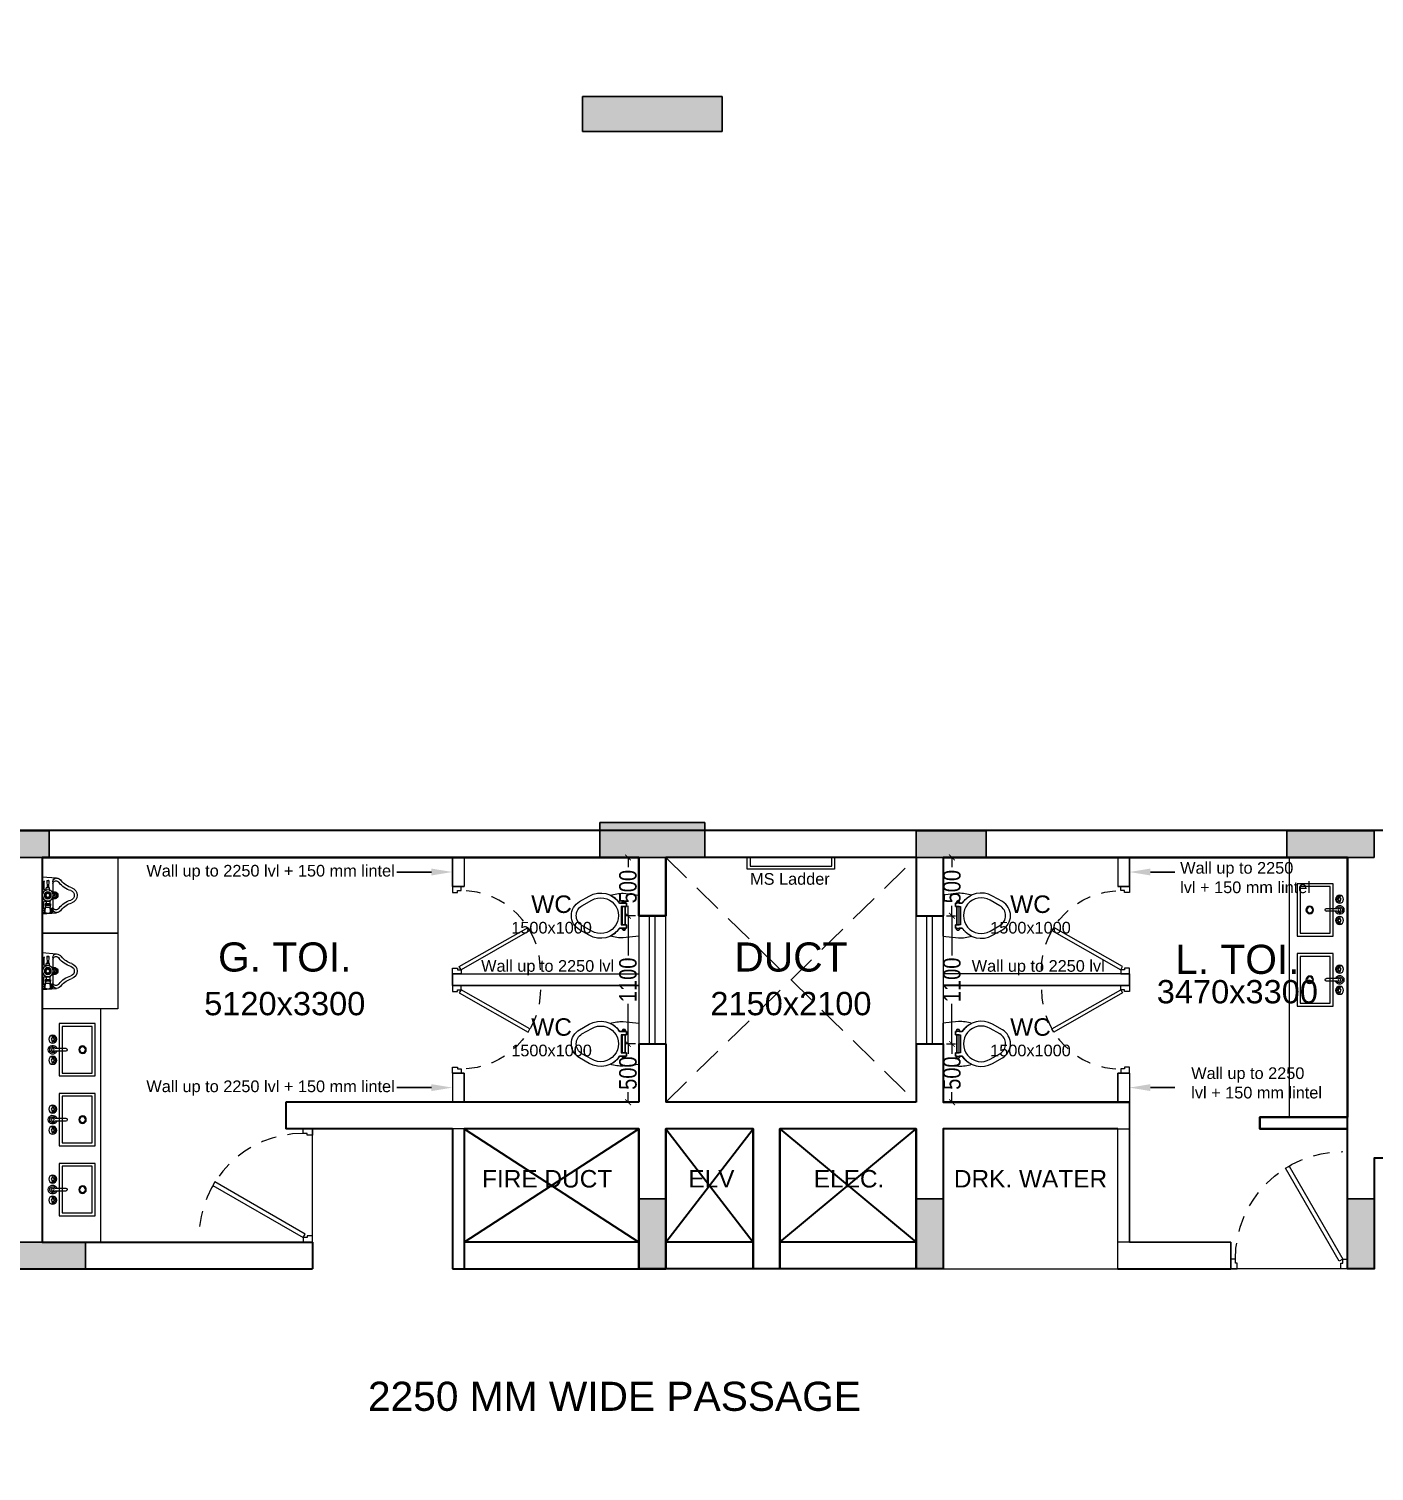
# Model space of a CAD drawing. Header units: metres. Extents: x 9819 to 10514, y 4405 to 4599.
# Drawn here: x 10389.3 to 10400.85, y 4550.07 to 4562.44 of the extents above; entities that cross this region are included whole.
import ezdxf
from ezdxf import colors
from ezdxf.entities.mleader import LeaderData, LeaderLine
from ezdxf.enums import TextEntityAlignment as Align
from ezdxf.math import Vec2, Vec3

# ---------------------------------------------------------------- set-up
doc = ezdxf.new("R2010")
doc.units = ezdxf.units.M
doc.header["$MEASUREMENT"] = 0
doc.header["$PDMODE"] = 35
doc.header["$PDSIZE"] = 0.3
doc.linetypes.add('DASHED2', pattern=[0.375, 0.25, -0.125])
doc.linetypes.add('HIDDEN', pattern=[0.375, 0.25, -0.125])
doc.layers.add('A_COL. NO', color=4, linetype='Continuous')
doc.layers.add('STRU. COL.', color=1, linetype='Continuous')
for name, color, linetype, lineweight in [('A_DIM (INT)', 8, 'Continuous', 5), ('A_DOOR-WIN', 23, 'Continuous', 9), ('A_DOTTED', 8, 'HIDDEN', 0), ('A_GLAZE', 140, 'Continuous', 5), ('A_MS', 15, 'Continuous', 9), ('A_PLUMBING FIXTURES', 8, 'Continuous', 15), ('A_SILL 0.09', 9, 'Continuous', 9), ('A_SILL 0.25', 25, 'Continuous', 15), ('A_TEXT', 7, 'Continuous', 5), ('A_WALL', 7, 'Continuous', 30), ('A_Wall Hatch', 8, 'Continuous', 5), ('Doorline', 251, 'DASHED2', 13)]:
    doc.layers.add(name, color=color, linetype=linetype, lineweight=lineweight)
doc.layers.get('A_COL. NO').off()
doc.styles.add('A', font='ARIALN.TTF')
doc.styles.get("Standard").update_dxf_attribs({"font": 'arial.ttf'})
doc.dimstyles.new('DIM IN MM SMALL', dxfattribs={"dimtxt": 0.15, "dimasz": 0.05, "dimexe": 0.03, "dimexo": 0.03, "dimgap": 0.03, "dimtad": 0, "dimdec": 0, "dimlfac": 1000, "dimzin": 3, "dimdsep": 46, "dimtxsty": 'A', "dimblk": 'ARCHTICK', "dimcen": 0, "dimclrd": 256, "dimclre": 256, "dimclrt": 256, "dimadec": 0, "dimazin": 0, "dimtfac": 1, "dimtdec": 0, "dimtofl": 0, "dimtmove": 1, "dimatfit": 3, "dimfxl": 1, "dimtolj": 1, "dimtzin": 0, "dimlwd": -1, "dimlwe": -1, "dimarcsym": 0})

# ---------------------------------------------------------------- blocks, each defined once
blk = doc.blocks.new('D 750')
at = {"layer": 'A_DOOR-WIN'}
for points in [[(-0.372, 0.665), (-0.035, 0.075), (-0.063, 0.059), (-0.4, 0.649)], [(-0.75, 0.075), (-0.75, 0), (-0.7, 0), (-0.7, 0.043), (-0.715, 0.043), (-0.715, 0.075)], [(0, 0.075), (0, 0), (-0.05, 0), (-0.05, 0.043), (-0.035, 0.043), (-0.035, 0.075)]]:
    blk.add_lwpolyline(points, close=True, dxfattribs=at)
at = {"layer": 'Doorline', "ltscale": 0.5}
blk.add_arc((-0.035, 0.075), 0.68, 90, 180, dxfattribs=at)
blk = doc.blocks.new('D-900')
at = {"layer": 'A_DOOR-WIN'}
for points in [[(0.45, 0.794), (0.035, 0.075), (0.063, 0.059), (0.478, 0.778)], [(0, 0.075), (0, 0), (0.05, 0), (0.05, 0.043), (0.035, 0.043), (0.035, 0.075)], [(0.9, 0.075), (0.9, 0), (0.85, 0), (0.85, 0.043), (0.865, 0.043), (0.865, 0.075)]]:
    blk.add_lwpolyline(points, close=True, dxfattribs=at)
at = {"layer": 'Doorline', "ltscale": 0.5}
blk.add_arc((0.035, 0.075), 0.83, 0, 90, dxfattribs=at)
blk = doc.blocks.new('6P-BAMBI-flat-18')
at = {"ltscale": 0.5}
for p, q in [((0, 0.143), (0, 0.159)), ((0, 0.159), (0.123, 0.149)), ((0, 0.143), (0, 0.117)), ((0.006, 0.147), (0.023, 0.147)), ((0.006, 0.147), (0.006, 0.113)), ((0.008, 0.13), (0.021, 0.13)), ((0.023, 0.15), (0.023, 0.11)), ((0.023, 0.15), (0.025, 0.15)), ((0.025, 0.15), (0.025, 0.11)), ((0.071, 0.15), (0.08, 0.15)), ((0.071, 0.15), (0.071, 0.11)), ((0.08, 0.15), (0.08, 0.11)), ((0.086, 0.148), (0.08, 0.149)), ((0.08, 0.147), (0.09, 0.147)), ((0.082, 0.13), (0.088, 0.13)), ((0.09, 0.147), (0.09, 0.113)), ((0, -0.159), (0, 0.117)), ((0.006, 0.113), (0.023, 0.113)), ((0.014, 0.113), (0.014, 0.059)), ((0.023, 0.11), (0.028, 0.11)), ((0.071, 0.088), (0.026, 0.088)), ((0.026, 0.074), (0.026, 0.088)), ((0.071, 0.074), (0.026, 0.074)), ((0.026, 0.05), (0.026, 0.041)), ((0.026, 0.05), (0.07, 0.05)), ((0.028, 0.12), (0.028, 0.103)), ((0.028, 0.088), (0.028, 0.103)), ((0.028, 0.103), (0.069, 0.103)), ((0.033, 0.05), (0.033, 0.074)), ((0.048, 0.076), (0.048, 0.086)), ((0.064, 0.05), (0.064, 0.074)), ((0.068, 0.088), (0.068, 0.103)), ((0.069, 0.12), (0.069, 0.103)), ((0.069, 0.11), (0.08, 0.11)), ((0.07, 0.05), (0.07, 0.041)), ((0.071, 0.074), (0.071, 0.088)), ((0.08, 0.113), (0.09, 0.113)), ((0.09, 0.021), (0.09, 0.116)), ((0.014, -0.115), (0.014, -0.059)), ((0.027, -0.042), (0.027, -0.045)), ((0.037, -0.045), (0.027, -0.045)), ((0.033, -0.045), (0.033, -0.063)), ((0.033, -0.063), (0.035, -0.065)), ((0.063, -0.063), (0.033, -0.063)), ((0.061, -0.065), (0.035, -0.065)), ((0.039, -0.126), (0.041, -0.069)), ((0.041, -0.069), (0.055, -0.069)), ((0.057, -0.126), (0.055, -0.069)), ((0.059, -0.045), (0.069, -0.045)), ((0.063, -0.063), (0.061, -0.065)), ((0.063, -0.045), (0.063, -0.063)), ((0.069, -0.042), (0.069, -0.045)), ((0.09, -0.116), (0.09, -0.021)), ((0, -0.159), (0.123, -0.149)), ((0.039, -0.126), (0.041, -0.128)), ((0.039, -0.126), (0.057, -0.126)), ((0.041, -0.128), (0.055, -0.128)), ((0.057, -0.126), (0.055, -0.128))]:
    blk.add_line(p, q, dxfattribs=at)
blk.add_lwpolyline([(0.032, -0.009), (0.048, -0.018), (0.064, -0.009), (0.064, 0.009), (0.048, 0.018), (0.032, 0.009)], close=True)
for centre, radius in [((0.048, 0), 0.0469), ((0.048, 0), 0.03), ((0.048, 0), 0.029), ((0.048, 0), 0.019), ((0.048, 0), 0.016), ((0.105, 0.018), 0.004), ((0.105, 0), 0.004), ((0.118, 0.013), 0.004), ((0.123, 0), 0.004), ((0.105, -0.018), 0.004), ((0.118, -0.013), 0.004)]:
    blk.add_circle(centre, radius, dxfattribs=at)
for centre, radius, start, end in [((0.028, 0.138), 0.0223, 157.5879, 202.4121), ((0.028, 0.121), 0.0223, 157.5879, 202.4121), ((0.001, 0.138), 0.0223, 337.5879, 22.4121), ((0.001, 0.121), 0.0223, 337.5879, 22.4121), ((0.048, 0.103), 0.0519, 63.7158, 116.2842), ((0.102, 0.138), 0.0223, 157.5879, 202.4121), ((0.102, 0.121), 0.0223, 157.5879, 202.4121), ((0.068, 0.138), 0.0223, 337.5879, 22.4121), ((0.068, 0.121), 0.0223, 337.5879, 22.4121), ((0.124, 0.115), 0.0341, 91.4853, 177.6343), ((0.1, 0.119), 0.0185, 116.9779, 124.4727), ((0.119, 0.095), 0.0293, 29.0945, 168.479), ((0.118, 0.095), 0.0538, 31.6584, 84.8116), ((0.028, 0.059), 0.014, 180, 261.7868), ((0.037, 0.059), 0.0295, 67.5879, 112.4121), ((0.037, 0.103), 0.0295, 247.5879, 292.4121), ((0.043, 0.02), 0.0304, 97.8129, 124.2621), ((0.059, 0.059), 0.0295, 67.5879, 112.4121), ((0.059, 0.103), 0.0295, 247.5879, 292.4121), ((0.053, 0.02), 0.0304, 55.7379, 82.1871), ((0.159, 0.11), 0.0773, 171.3259, 171.3813), ((0.105, 0), 0.03, 240, 120), ((0.105, 0), 0.025, 233.1301, 126.8699), ((0.092, 0.013), 0.004, 295.9057, 96.1735), ((0.295, 0.223), 0.189, 217.0065, 254.7999), ((0.297, 0.227), 0.168, 217.9141, 254.9362), ((0.232, 0), 0.043, 0, 71.887), ((0.232, 0), 0.068, 0, 71.887), ((0.028, -0.059), 0.014, 94.096, 180), ((0.022, -0.115), 0.008, 180, 270), ((0.038, -0.018), 0.0275, 247.5879, 267.8858), ((0.046, -0.064), 0.00754, 193.7683, 230.2425), ((0.05, -0.064), 0.00754, 309.7575, 346.2317), ((0.059, -0.018), 0.0275, 272.1142, 292.4121), ((0.119, -0.095), 0.0293, 191.521, 330.9055), ((0.124, -0.115), 0.0341, 182.3657, 268.5147), ((0.092, -0.013), 0.004, 263.8265, 64.0943), ((0.118, -0.095), 0.0538, 275.1884, 328.3416), ((0.295, -0.223), 0.189, 105.2001, 142.9935), ((0.297, -0.227), 0.168, 105.0638, 142.0859), ((0.232, 0), 0.043, 288.113, 0), ((0.232, 0), 0.068, 288.113, 0)]:
    blk.add_arc(centre, radius, start, end, dxfattribs=at)
blk = doc.blocks.new('S7-flat-32')
at = {"ltscale": 0.5}
for p, q in [((5388.851, -19005.32), (5388.851, -19004.87)), ((5388.851, -19004.87), (5389.16, -19004.87)), ((5388.851, -19005.32), (5388.851, -19004.87)), ((5388.851, -19004.87), (5389.16, -19004.87)), ((5388.876, -19005.295), (5388.876, -19004.895)), ((5388.876, -19004.895), (5389.135, -19004.895)), ((5388.876, -19005.295), (5388.876, -19004.895)), ((5388.876, -19004.895), (5389.135, -19004.895)), ((5389.135, -19004.895), (5389.135, -19005.295)), ((5389.135, -19004.895), (5389.135, -19005.295)), ((5389.16, -19004.87), (5389.16, -19005.32)), ((5389.16, -19004.87), (5389.16, -19005.32)), ((5389.203, -19005.001), (5389.196, -19005.001)), ((5389.203, -19005.001), (5389.196, -19005.001)), ((5389.203, -19005.008), (5389.196, -19005.008)), ((5389.203, -19005.008), (5389.196, -19005.008)), ((5389.212, -19004.993), (5389.212, -19004.986)), ((5389.212, -19004.993), (5389.212, -19004.986)), ((5389.212, -19005.017), (5389.212, -19005.023)), ((5389.212, -19005.017), (5389.212, -19005.023)), ((5389.218, -19004.992), (5389.218, -19004.986)), ((5389.218, -19004.992), (5389.218, -19004.986)), ((5389.218, -19005.016), (5389.218, -19005.023)), ((5389.218, -19005.016), (5389.218, -19005.023)), ((5389.194, -19005.083), (5389.103, -19005.083)), ((5389.194, -19005.083), (5389.103, -19005.083)), ((5389.103, -19005.108), (5389.194, -19005.108)), ((5389.103, -19005.108), (5389.194, -19005.108)), ((5389.212, -19005.174), (5389.212, -19005.167)), ((5389.212, -19005.174), (5389.212, -19005.167)), ((5389.218, -19005.174), (5389.218, -19005.167)), ((5389.218, -19005.174), (5389.218, -19005.167)), ((5389.135, -19005.295), (5388.876, -19005.295)), ((5389.135, -19005.295), (5388.876, -19005.295)), ((5389.203, -19005.183), (5389.196, -19005.183)), ((5389.203, -19005.183), (5389.196, -19005.183)), ((5389.203, -19005.189), (5389.196, -19005.189)), ((5389.203, -19005.189), (5389.196, -19005.189)), ((5389.212, -19005.198), (5389.212, -19005.205)), ((5389.212, -19005.198), (5389.212, -19005.205)), ((5389.218, -19005.198), (5389.218, -19005.205)), ((5389.218, -19005.198), (5389.218, -19005.205)), ((5389.16, -19005.32), (5388.851, -19005.32)), ((5389.16, -19005.32), (5388.851, -19005.32))]:
    blk.add_line(p, q, dxfattribs=at)
for centre, radius in [((5389.215, -19005.005), 0.0344), ((5389.215, -19005.005), 0.0344), ((5389.19, -19005.005), 0.00699), ((5389.19, -19005.005), 0.00699), ((5389.215, -19005.005), 0.0125), ((5389.215, -19005.005), 0.0125), ((5389.215, -19004.98), 0.00699), ((5389.215, -19004.98), 0.00699), ((5389.215, -19005.03), 0.00699), ((5389.215, -19005.03), 0.00699), ((5388.959, -19005.095), 0.0326), ((5388.959, -19005.095), 0.0326), ((5388.959, -19005.095), 0.025), ((5388.959, -19005.095), 0.025), ((5389.215, -19005.186), 0.0344), ((5389.215, -19005.186), 0.0344), ((5389.215, -19005.095), 0.0125), ((5389.215, -19005.095), 0.0125), ((5389.215, -19005.161), 0.00699), ((5389.215, -19005.161), 0.00699), ((5389.19, -19005.186), 0.00699), ((5389.19, -19005.186), 0.00699), ((5389.215, -19005.186), 0.0125), ((5389.215, -19005.186), 0.0125), ((5389.215, -19005.211), 0.00699), ((5389.215, -19005.211), 0.00699)]:
    blk.add_circle(centre, radius, dxfattribs=at)
for centre, radius, start, end in [((5389.215, -19005.005), 0.025, 106.2342, 163.9047), ((5389.215, -19005.005), 0.025, 106.2342, 163.9047), ((5389.215, -19005.005), 0.025, 196.12, 254.0884), ((5389.215, -19005.005), 0.025, 196.12, 254.0884), ((5389.103, -19005.095), 0.0125, 90, 270), ((5389.103, -19005.095), 0.0125, 90, 270), ((5389.215, -19005.095), 0.0375, 199.6514, 160.3603), ((5389.215, -19005.095), 0.0375, 199.6514, 160.3603), ((5389.215, -19005.186), 0.025, 106.4413, 164.0789), ((5389.215, -19005.186), 0.025, 106.4413, 164.0789), ((5389.215, -19005.095), 0.025, 210.3431, 149.7554), ((5389.215, -19005.095), 0.025, 210.3431, 149.7554), ((5389.215, -19005.186), 0.025, 195.2407, 254.2093), ((5389.215, -19005.186), 0.025, 195.2407, 254.2093)]:
    blk.add_arc(centre, radius, start, end, dxfattribs=at)
blk = doc.blocks.new('S6-flat-17')
for points in [[(-5389.254, -19005.94), (-5389.254, -19006.294), (-5389.12, -19006.308, 0.073039), (-5389.008, -19006.292, -0.137864), (-5389.088, -19006.223), (-5389.114, -19006.223), (-5389.114, -19006.228), (-5389.111, -19006.228, -1), (-5389.139, -19006.228), (-5389.136, -19006.228), (-5389.136, -19006.223), (-5389.147, -19006.223), (-5389.147, -19006.195), (-5389.136, -19006.195), (-5389.136, -19006.038), (-5389.147, -19006.038), (-5389.147, -19006.01), (-5389.136, -19006.01), (-5389.136, -19006.004), (-5389.139, -19006.004, -1), (-5389.111, -19006.004), (-5389.114, -19006.004), (-5389.114, -19006.01), (-5389.088, -19006.01, -0.137864), (-5389.008, -19005.941, 0.073039), (-5389.12, -19005.924)], [(-5389.088, -19006.01), (-5389.147, -19006.01), (-5389.147, -19006.038), (-5389.103, -19006.038), (-5389.103, -19006.195), (-5389.147, -19006.195), (-5389.147, -19006.223), (-5389.088, -19006.223, 0.397822), (-5388.828, -19006.285), (-5388.744, -19006.237, 0.57735), (-5388.744, -19005.996), (-5388.828, -19005.948, 0.397822)], [(-5389.139, -19006.004), (-5389.136, -19006.004), (-5389.111, -19006.004, 1)], [(-5388.849, -19006.249), (-5388.765, -19006.201, 0.57735), (-5388.765, -19006.032), (-5388.849, -19005.984, 1.732051)], [(-5389.139, -19006.228, 1), (-5389.111, -19006.228), (-5389.114, -19006.228)]]:
    blk.add_lwpolyline(points, format="xyb", close=True)
blk.add_lwpolyline([(-5389.136, -19006.038), (-5389.136, -19006.195), (-5389.114, -19006.195), (-5389.114, -19006.038)], close=True)
blk = doc.blocks.new('_ARCHTICK')
at = {"color": 0, "linetype": 'ByBlock', "const_width": 0.15}
blk.add_lwpolyline([(-0.5, -0.5), (0.5, 0.5)], dxfattribs=at)
blk = doc.blocks.new('*D1486')
at = {"layer": 'A_DIM (INT)', "transparency": 16777216}
for p, q in [((10394.506, 4555.334), (10394.413, 4555.334)), ((10394.443, 4555.334), (10394.443, 4555.25)), ((10394.443, 4554.834), (10394.443, 4554.919)), ((10394.506, 4554.834), (10394.413, 4554.834))]:
    blk.add_line(p, q, dxfattribs=at)
at = {"layer": 'Defpoints', "color": 0, "transparency": 16777216}
for p in [(10394.536, 4555.334), (10394.443, 4554.834), (10394.536, 4554.834)]:
    blk.add_point(p, dxfattribs=at)
at = {"layer": 'A_DIM (INT)', "transparency": 16777216, "xscale": 0.05, "yscale": 0.05, "zscale": 0.05}
for p, rotation in [((10394.443, 4555.334), 90), ((10394.443, 4554.834), 270)]:
    blk.add_blockref('_ARCHTICK', p, dxfattribs=dict(at, rotation=rotation))
at = {"layer": 'A_DIM (INT)', "transparency": 16777216, "insert": (10394.443, 4555.084), "char_height": 0.15, "attachment_point": 5, "rotation": 90, "style": 'A'}
blk.add_mtext('\\A1;500', dxfattribs=at)
blk = doc.blocks.new('*D1487')
at = {"layer": 'A_DIM (INT)', "transparency": 16777216}
for p, q in [((10394.506, 4553.734), (10394.413, 4553.734)), ((10394.443, 4553.734), (10394.443, 4553.65)), ((10394.443, 4553.234), (10394.443, 4553.319)), ((10394.506, 4553.234), (10394.413, 4553.234))]:
    blk.add_line(p, q, dxfattribs=at)
at = {"layer": 'Defpoints', "color": 0, "transparency": 16777216}
for p in [(10394.443, 4553.734), (10394.536, 4553.734), (10394.536, 4553.234)]:
    blk.add_point(p, dxfattribs=at)
at = {"layer": 'A_DIM (INT)', "transparency": 16777216, "xscale": 0.05, "yscale": 0.05, "zscale": 0.05}
for p, rotation in [((10394.443, 4553.734), 90), ((10394.443, 4553.234), 270)]:
    blk.add_blockref('_ARCHTICK', p, dxfattribs=dict(at, rotation=rotation))
at = {"layer": 'A_DIM (INT)', "transparency": 16777216, "insert": (10394.443, 4553.484), "char_height": 0.15, "attachment_point": 5, "rotation": 90, "style": 'A'}
blk.add_mtext('\\A1;500', dxfattribs=at)
blk = doc.blocks.new('*D1488')
at = {"layer": 'A_DIM (INT)', "transparency": 16777216}
for p, q in [((10397.176, 4553.734), (10397.253, 4553.734)), ((10397.223, 4553.734), (10397.223, 4553.65)), ((10397.223, 4553.234), (10397.223, 4553.319)), ((10397.176, 4553.234), (10397.253, 4553.234))]:
    blk.add_line(p, q, dxfattribs=at)
at = {"layer": 'Defpoints', "color": 0, "transparency": 16777216}
for p in [(10397.146, 4553.734), (10397.223, 4553.734), (10397.146, 4553.234)]:
    blk.add_point(p, dxfattribs=at)
at = {"layer": 'A_DIM (INT)', "transparency": 16777216, "xscale": 0.05, "yscale": 0.05, "zscale": 0.05}
for p, rotation in [((10397.223, 4553.734), 90), ((10397.223, 4553.234), 270)]:
    blk.add_blockref('_ARCHTICK', p, dxfattribs=dict(at, rotation=rotation))
at = {"layer": 'A_DIM (INT)', "transparency": 16777216, "insert": (10397.223, 4553.484), "char_height": 0.15, "attachment_point": 5, "rotation": 90, "style": 'A'}
blk.add_mtext('\\A1;500', dxfattribs=at)
blk = doc.blocks.new('*D1489')
at = {"layer": 'A_DIM (INT)', "transparency": 16777216}
for p, q in [((10397.176, 4555.334), (10397.253, 4555.334)), ((10397.223, 4555.334), (10397.223, 4555.25)), ((10397.223, 4554.834), (10397.223, 4554.919)), ((10397.176, 4554.834), (10397.253, 4554.834))]:
    blk.add_line(p, q, dxfattribs=at)
at = {"layer": 'Defpoints', "color": 0, "transparency": 16777216}
for p in [(10397.146, 4555.334), (10397.146, 4554.834), (10397.223, 4554.834)]:
    blk.add_point(p, dxfattribs=at)
at = {"layer": 'A_DIM (INT)', "transparency": 16777216, "xscale": 0.05, "yscale": 0.05, "zscale": 0.05}
for p, rotation in [((10397.223, 4555.334), 90), ((10397.223, 4554.834), 270)]:
    blk.add_blockref('_ARCHTICK', p, dxfattribs=dict(at, rotation=rotation))
at = {"layer": 'A_DIM (INT)', "transparency": 16777216, "insert": (10397.223, 4555.084), "char_height": 0.15, "attachment_point": 5, "rotation": 90, "style": 'A'}
blk.add_mtext('\\A1;500', dxfattribs=at)
blk = doc.blocks.new('*D1490')
at = {"layer": 'A_DIM (INT)', "transparency": 16777216}
for p, q in [((10397.176, 4554.834), (10397.253, 4554.834)), ((10397.223, 4554.834), (10397.223, 4554.492)), ((10397.223, 4553.734), (10397.223, 4554.077)), ((10397.176, 4553.734), (10397.253, 4553.734))]:
    blk.add_line(p, q, dxfattribs=at)
at = {"layer": 'Defpoints', "color": 0, "transparency": 16777216}
for p in [(10397.146, 4554.834), (10397.146, 4553.734), (10397.223, 4553.734)]:
    blk.add_point(p, dxfattribs=at)
at = {"layer": 'A_DIM (INT)', "transparency": 16777216, "xscale": 0.05, "yscale": 0.05, "zscale": 0.05}
for p, rotation in [((10397.223, 4554.834), 90), ((10397.223, 4553.734), 270)]:
    blk.add_blockref('_ARCHTICK', p, dxfattribs=dict(at, rotation=rotation))
at = {"layer": 'A_DIM (INT)', "transparency": 16777216, "insert": (10397.223, 4554.284), "char_height": 0.15, "attachment_point": 5, "rotation": 90, "style": 'A'}
blk.add_mtext('\\A1;1100', dxfattribs=at)
blk = doc.blocks.new('*D1491')
at = {"layer": 'A_DIM (INT)', "transparency": 16777216}
for p, q in [((10394.506, 4554.834), (10394.413, 4554.834)), ((10394.443, 4554.834), (10394.443, 4554.492)), ((10394.443, 4553.734), (10394.443, 4554.077)), ((10394.506, 4553.734), (10394.413, 4553.734))]:
    blk.add_line(p, q, dxfattribs=at)
at = {"layer": 'Defpoints', "color": 0, "transparency": 16777216}
for p in [(10394.443, 4554.834), (10394.536, 4554.834), (10394.536, 4553.734)]:
    blk.add_point(p, dxfattribs=at)
at = {"layer": 'A_DIM (INT)', "transparency": 16777216, "xscale": 0.05, "yscale": 0.05, "zscale": 0.05}
for p, rotation in [((10394.443, 4554.834), 90), ((10394.443, 4553.734), 270)]:
    blk.add_blockref('_ARCHTICK', p, dxfattribs=dict(at, rotation=rotation))
at = {"layer": 'A_DIM (INT)', "transparency": 16777216, "insert": (10394.443, 4554.284), "char_height": 0.15, "attachment_point": 5, "rotation": 90, "style": 'A'}
blk.add_mtext('\\A1;1100', dxfattribs=at)
blk = doc.blocks.new('Balcony projections')
at = {"transparency": 33554493}
h = blk.add_hatch(color=256, dxfattribs=at)
h.dxf.hatch_style = 1
h.paths.add_polyline_path([(-0.53, -72.15), (33.98, -72.15), (33.98, 0.53), (-0.53, 0.53)])
h.paths.add_polyline_path([(-0.23, -71.85), (33.68, -71.85), (33.68, 0.23), (-0.23, 0.23)], flags=16)
blk = doc.blocks.new('col')
at = {"linetype": 'Continuous'}
blk.add_hatch(color=256, dxfattribs=at).paths.add_polyline_path([(0, 0), (1, 0), (1, 1), (0, 1), (0, 0)])
at = {"linetype": 'Continuous', "lineweight": 25}
for p, q in [((0, 1), (1, 1)), ((0, 1), (0, 0)), ((1, 1), (1, 0)), ((0, 0), (1, 0))]:
    blk.add_line(p, q, dxfattribs=at)
blk = doc.blocks.new('WING-A REVISEC COL.')
at = {"layer": 'STRU. COL.', "zscale": 0.23}
for p, xscale, yscale in [((5385.654, -8864.746), 1.2, 0.3), ((5385.804, -8870.976), 0.9, 0.3), ((5380.329, -8870.976), 0.75, 0.23), ((5389.119, -8870.976), -0.6, 0.23)]:
    blk.add_blockref('col', p, dxfattribs=dict(at, xscale=xscale, yscale=yscale))
for p, xscale, yscale, rotation in [((5392.449, -8870.746), -0.2300000000000005, 0.7500000000000018, 90), ((5386.139, -8874.506), -0.6, 0.23, 270), ((5388.519, -8874.506), -0.6, 0.23, 270), ((5392.219, -8874.506), -0.6, 0.23, 270), ((5380.789, -8874.276), -0.6, 0.23, 180)]:
    blk.add_blockref('col', p, dxfattribs=dict(at, xscale=xscale, yscale=yscale, rotation=rotation))

msp = doc.modelspace()

# ---------------------------------------------------------------- linework, layer by layer
at = {"layer": 'A_DOTTED'}
for p, q in [((10394.7662, 4555.3344), (10396.9162, 4553.2344)), ((10394.7662, 4553.2344), (10396.9162, 4555.3344))]:
    msp.add_line(p, q, dxfattribs=at)
at = {"layer": 'A_GLAZE'}
for p, q in [((10394.6262, 4553.7344), (10394.6262, 4554.8344)), ((10394.6762, 4553.7344), (10394.6762, 4554.8344)), ((10397.0062, 4553.7344), (10397.0062, 4554.8344)), ((10397.0562, 4553.7344), (10397.0562, 4554.8344))]:
    msp.add_line(p, q, dxfattribs=at)
at = {"layer": 'A_MS'}
msp.add_lwpolyline([(10395.4912, 4555.3344), (10395.4912, 4555.2594), (10396.1912, 4555.2594), (10396.1912, 4555.3344), (10396.2162, 4555.3344), (10396.2162, 4555.2344), (10395.4662, 4555.2344), (10395.4662, 4555.3344)], close=True, dxfattribs=at)
at = {"layer": 'A_PLUMBING FIXTURES', "ltscale": 0.5}
msp.add_line((10400.1162, 4555.3344), (10400.1162, 4553.1044), dxfattribs=at)
at = {"layer": 'A_PLUMBING FIXTURES'}
msp.add_line((10389.9162, 4554.0344), (10389.9162, 4552.0344), dxfattribs=at)
for points in [[(10389.4162, 4555.3344), (10390.0662, 4555.3344), (10390.0662, 4554.6844), (10389.4162, 4554.6844)], [(10389.4162, 4554.6844), (10390.0662, 4554.6844), (10390.0662, 4554.0344), (10389.4162, 4554.0344)]]:
    msp.add_lwpolyline(points, close=True, dxfattribs=at)
at = {"layer": 'A_SILL 0.09'}
for p, q in [((10394.5362, 4554.8344), (10394.5362, 4553.7344)), ((10397.1462, 4554.8344), (10397.1462, 4553.7344))]:
    msp.add_line(p, q, dxfattribs=at)
for points in [[(10379.6962, 4555.3344), (10379.3462, 4555.3344), (10379.3462, 4554.7344), (10379.3462, 4554.6344), (10379.6962, 4554.6344), (10379.3462, 4554.6344), (10379.3462, 4554.7344), (10379.6962, 4554.7344), (10379.6962, 4554.6344), (10379.6962, 4551.8044), (10380.7262, 4551.8044), (10380.7262, 4552.0344), (10381.6262, 4552.0344), (10381.6262, 4551.8044), (10382.6562, 4551.8044), (10382.6562, 4555.3344), (10389.1862, 4555.3344), (10389.1862, 4552.0344), (10383.8562, 4552.0344), (10383.8562, 4551.8044), (10391.7362, 4551.8044), (10391.7362, 4552.0344), (10391.7362, 4553.0044)], [(10394.5362, 4553.7344), (10394.7662, 4553.7344), (10394.7662, 4554.8344)], [(10396.9162, 4553.7344), (10396.9162, 4554.8344), (10397.1462, 4554.8344)]]:
    msp.add_lwpolyline(points, dxfattribs=at)
at = {"layer": 'A_WALL'}
for p, q in [((10409.3762, 4555.5644), (10379.9262, 4555.5644)), ((10389.4162, 4555.3344), (10389.4162, 4552.0344)), ((10389.4162, 4555.3344), (10389.4162, 4552.0344)), ((10396.9162, 4555.3344), (10394.7662, 4555.3344)), ((10396.9162, 4555.3344), (10394.7662, 4555.3344)), ((10396.9162, 4555.3344), (10396.9162, 4554.8344)), ((10396.9162, 4555.3344), (10396.9162, 4554.8344)), ((10397.1462, 4555.3344), (10397.1462, 4554.8344)), ((10397.1462, 4555.3344), (10397.1462, 4554.8344)), ((10396.9162, 4554.8344), (10397.1462, 4554.8344)), ((10394.5362, 4553.7344), (10394.5362, 4553.2344)), ((10394.5362, 4553.7344), (10394.5362, 4553.2344)), ((10394.5362, 4553.7344), (10394.7662, 4553.7344)), ((10394.7662, 4553.7344), (10394.7662, 4553.2344)), ((10394.7662, 4553.7344), (10394.7662, 4553.2344)), ((10396.9162, 4553.7344), (10396.9162, 4553.2344)), ((10396.9162, 4553.7344), (10397.1462, 4553.7344)), ((10396.9162, 4553.7344), (10396.9162, 4553.2344)), ((10396.9162, 4553.7344), (10397.1462, 4553.7344)), ((10397.1462, 4553.7344), (10397.1462, 4553.2344)), ((10394.5362, 4553.2344), (10391.5062, 4553.2344)), ((10391.5062, 4553.2344), (10391.5062, 4553.0044)), ((10394.5362, 4553.2344), (10391.5062, 4553.2344)), ((10391.5062, 4553.2344), (10391.5062, 4553.0044)), ((10396.9162, 4553.2344), (10394.7662, 4553.2344)), ((10396.9162, 4553.2344), (10394.7662, 4553.2344)), ((10398.7462, 4553.2344), (10397.1462, 4553.2344)), ((10392.9362, 4553.0044), (10391.5062, 4553.0044)), ((10392.9362, 4553.0044), (10391.5062, 4553.0044)), ((10392.9362, 4553.0044), (10392.9362, 4551.8044)), ((10395.5162, 4553.0044), (10394.7662, 4553.0044)), ((10396.9162, 4553.0044), (10395.7462, 4553.0044)), ((10389.4162, 4552.0344), (10391.7362, 4552.0344)), ((10389.4162, 4552.0344), (10391.7362, 4552.0344)), ((10391.7362, 4552.0344), (10391.7362, 4551.8044)), ((10383.8562, 4551.8044), (10391.7362, 4551.8044)), ((10392.9362, 4551.8044), (10393.0362, 4551.8044)), ((10398.6462, 4551.8044), (10399.6162, 4551.8044))]:
    msp.add_line(p, q, dxfattribs=at)
at = {"layer": 'A_WALL', "lineweight": 20}
for p, q in [((10392.9362, 4555.3344), (10392.9362, 4555.0844)), ((10393.0362, 4555.3344), (10393.0362, 4555.0844)), ((10398.6462, 4555.3344), (10398.6462, 4555.0844)), ((10398.7462, 4555.3344), (10398.7462, 4555.0844)), ((10392.9362, 4555.0844), (10393.0362, 4555.0844)), ((10398.7462, 4555.0844), (10398.6462, 4555.0844)), ((10392.9362, 4554.3344), (10394.5362, 4554.3344)), ((10392.9362, 4554.3344), (10392.9362, 4554.2344)), ((10398.7462, 4554.3344), (10397.1462, 4554.3344)), ((10398.7462, 4554.3344), (10398.7462, 4554.2344)), ((10392.9362, 4554.2344), (10394.5362, 4554.2344)), ((10398.7462, 4554.2344), (10397.1462, 4554.2344)), ((10392.9362, 4553.4844), (10393.0362, 4553.4844)), ((10392.9362, 4553.4844), (10392.9362, 4553.2344)), ((10393.0362, 4553.4844), (10393.0362, 4553.2344)), ((10398.7462, 4553.4844), (10398.6462, 4553.4844)), ((10398.6462, 4553.4844), (10398.6462, 4553.2344)), ((10398.7462, 4553.4844), (10398.7462, 4553.2344))]:
    msp.add_line(p, q, dxfattribs=at)
at = {"layer": 'A_WALL'}
for points in [[(10389.4162, 4555.3344), (10394.5362, 4555.3344), (10394.5362, 4554.8344), (10394.5362, 4555.3344)], [(10394.7662, 4554.8344), (10394.5362, 4554.8344), (10394.7662, 4554.8344), (10394.7662, 4555.3344)]]:
    msp.add_lwpolyline(points, close=True, dxfattribs=at)
at = {"layer": 'A_WALL', "lineweight": 20}
for points in [[(10392.9362, 4555.0844), (10392.9362, 4555.3344), (10393.0362, 4555.3344), (10393.0362, 4555.0844)], [(10398.7462, 4555.0844), (10398.7462, 4555.3344), (10398.6462, 4555.3344), (10398.6462, 4555.0844)], [(10394.5362, 4554.3344), (10394.5362, 4554.2344), (10392.9362, 4554.2344), (10392.9362, 4554.3344)], [(10397.1462, 4554.3344), (10397.1462, 4554.2344), (10398.7462, 4554.2344), (10398.7462, 4554.3344)], [(10392.9362, 4553.4844), (10392.9362, 4553.2344), (10393.0362, 4553.2344), (10393.0362, 4553.4844)], [(10398.7462, 4553.4844), (10398.7462, 4553.2344), (10398.6462, 4553.2344), (10398.6462, 4553.4844)]]:
    msp.add_lwpolyline(points, close=True, dxfattribs=at)
at = {"layer": 'A_WALL'}
for points in [[(10400.8462, 4551.8044), (10400.6162, 4551.8044), (10400.6162, 4553.0044), (10399.8662, 4553.0044), (10400.6162, 4553.0044), (10400.6162, 4553.1044), (10399.8662, 4553.1044), (10399.8662, 4553.0044), (10399.8662, 4553.1044), (10400.6162, 4553.1044), (10400.6162, 4555.3344), (10397.1462, 4555.3344), (10400.6162, 4555.3344), (10400.6162, 4553.1044)], [(10397.1462, 4553.7344), (10397.1462, 4553.2344), (10398.7462, 4553.2344)], [(10395.7462, 4551.8044), (10395.5162, 4551.8044), (10394.7662, 4551.8044), (10394.7662, 4553.0044), (10394.7662, 4551.8044), (10394.5362, 4551.8044), (10394.5362, 4553.0044), (10393.0362, 4553.0044), (10394.5362, 4552.0344), (10393.0362, 4552.0344), (10394.5362, 4553.0044), (10394.5362, 4551.8044), (10394.7662, 4551.8044)], [(10394.5362, 4553.0044), (10393.0362, 4553.0044), (10393.0362, 4551.8044), (10394.5362, 4551.8044)], [(10397.1462, 4551.8044), (10396.9162, 4551.8044), (10395.7462, 4551.8044), (10395.7462, 4553.0044), (10395.7462, 4551.8044), (10395.5162, 4551.8044), (10395.5162, 4553.0044), (10394.7662, 4553.0044), (10395.5162, 4552.0344), (10394.7662, 4552.0344), (10395.5162, 4553.0044), (10395.5162, 4551.8044)], [(10398.6462, 4553.0044), (10397.1462, 4553.0044), (10397.1462, 4551.8044), (10396.9162, 4551.8044), (10396.9162, 4553.0044), (10395.7462, 4553.0044), (10396.9162, 4552.0344), (10395.7462, 4552.0344), (10396.9162, 4553.0044), (10396.9162, 4551.8044)], [(10401.3962, 4552.7544), (10400.8462, 4552.7544), (10400.8462, 4551.8044), (10400.6162, 4551.8044)]]:
    msp.add_lwpolyline(points, dxfattribs=at)
at = {"layer": 'A_Wall Hatch'}
for points in [[(10400.6162, 4553.0044), (10400.6162, 4551.8044), (10399.6162, 4551.8044), (10399.6162, 4552.0344), (10398.7462, 4552.0344), (10398.7462, 4553.2344), (10398.7462, 4552.0344), (10398.6462, 4552.0344)], [(10398.7462, 4552.0344), (10399.6162, 4552.0344), (10399.6162, 4551.8044), (10398.6462, 4551.8044), (10398.6462, 4553.0044), (10397.1462, 4553.0044), (10397.1462, 4551.8044), (10398.6462, 4551.8044), (10398.6462, 4553.0044), (10398.7462, 4553.0044)]]:
    msp.add_lwpolyline(points, dxfattribs=at)
msp.add_lwpolyline([(10393.0362, 4551.8044), (10393.0362, 4553.0044), (10392.9362, 4553.0044), (10392.9362, 4551.8044)], close=True, dxfattribs=at)

# ---------------------------------------------------------------- block references
at = {"layer": 'A_COL. NO'}
msp.add_blockref('WING-A REVISEC COL.', (5008.3972, 13426.31), dxfattribs=at)
at = {"layer": 'A_DOOR-WIN'}
for p, rotation in [((10392.9362, 4554.3344), 270), ((10398.7462, 4554.2344), 90.00000000000001)]:
    msp.add_blockref('D 750', p, dxfattribs=dict(at, rotation=rotation))
at = {"layer": 'A_DOOR-WIN', "xscale": -1}
for p, rotation in [((10398.7462, 4554.3344), 90), ((10392.9362, 4554.2344), 270)]:
    msp.add_blockref('D 750', p, dxfattribs=dict(at, rotation=rotation))
at = {"layer": 'A_DOOR-WIN'}
for p, xscale, yscale, zscale, rotation in [((10391.7362, 4552.0344), 1.077777777727252, 1.077777777727252, 1.077777777727252, 90), ((10400.6162, 4551.8044), -1.111111111037728, 1.111111111037728, 1.111111111037728, 359.9999999994346)]:
    msp.add_blockref('D-900', p, dxfattribs=dict(at, xscale=xscale, yscale=yscale, zscale=zscale, rotation=rotation))
at = {"layer": 'A_PLUMBING FIXTURES', "ltscale": 0.5, "xscale": -1}
for name, p, rotation in [('6P-BAMBI-flat-18', (10389.4162, 4555.0094), 180.0006327044504), ('S6-flat-17', (5005.0727, 23560.892), 0.0006327044501919231), ('S7-flat-32', (5011.7545, -14450.3297), 180.0012654086738), ('6P-BAMBI-flat-18', (10389.4162, 4554.3594), 180.0006327044504), ('S7-flat-32', (5011.7545, -14450.9297), 180.0012654086738), ('S6-flat-17', (5005.0727, 23559.792), 0.0006327044501919231), ('S7-flat-32', (15778.3012, 23558.8986), 0.001265408673765123), ('S7-flat-32', (15778.3012, 23558.2986), 0.001265408673765123), ('S7-flat-32', (15778.3012, 23557.6986), 0.001265408673765123)]:
    msp.add_blockref(name, p, dxfattribs=dict(at, rotation=rotation))
at = {"layer": 'A_PLUMBING FIXTURES', "ltscale": 0.5, "rotation": 359.9993672955499}
for p in [(15786.6097, 23560.892), (15786.6097, 23559.792)]:
    msp.add_blockref('S6-flat-17', p, dxfattribs=at)
at = {"layer": 'A_SILL 0.25'}
msp.add_blockref('Balcony projections', (10377.9262, 4588.4844), dxfattribs=at)

# ---------------------------------------------------------------- texts
at = {"layer": 'A_MS', "insert": (10395.4909, 4555.2001), "char_height": 0.1, "attachment_point": 1}
msp.add_mtext_dynamic_manual_height_columns('MS Ladder', width=0.731806, gutter_width=2.2347, heights=[0], dxfattribs=at)
at = {"layer": 'A_TEXT'}
for s, height, p in [('Wall up to 2250 lvl + 150 mm lintel', 0.1, (10391.3755, 4555.1706)), ('WC', 0.15, (10393.7871, 4554.8581)), ('WC', 0.15, (10397.8971, 4554.8581)), ('1500x1000', 0.1, (10393.7871, 4554.6818)), ('1500x1000', 0.1, (10397.8971, 4554.6818)), ('G. TOI.', 0.25, (10391.4973, 4554.3553)), ('DUCT', 0.25, (10395.8412, 4554.3553)), ('L. TOI.', 0.25, (10399.6722, 4554.3353)), ('Wall up to 2250 lvl', 0.1, (10393.7533, 4554.3536)), ('Wall up to 2250 lvl', 0.1, (10397.9633, 4554.3536)), ('5120x3300', 0.2, (10391.4973, 4553.9803)), ('2150x2100', 0.2, (10395.8412, 4553.9803)), ('3470x3300', 0.2, (10399.6722, 4554.0824)), ('WC', 0.15, (10393.7871, 4553.8043)), ('WC', 0.15, (10397.8971, 4553.8043)), ('1500x1000', 0.1, (10393.7871, 4553.628)), ('1500x1000', 0.1, (10397.8971, 4553.628)), ('Wall up to 2250 lvl + 150 mm lintel', 0.1, (10391.3755, 4553.3206)), ('FIRE DUCT', 0.15, (10393.7492, 4552.5023)), ('ELV', 0.15, (10395.1583, 4552.5023)), ('ELEC.', 0.15, (10396.3399, 4552.5023)), ('DRK. WATER', 0.15, (10397.8971, 4552.5023)), ('2250 MM WIDE PASSAGE', 0.25, (10394.3266, 4550.5857))]:
    msp.add_text(s, height=height, dxfattribs=at).set_placement(p, align=Align.CENTER)
at = {"layer": 'A_TEXT', "char_height": 0.1, "attachment_point": 1}
for insert in [(10399.1817, 4555.295), (10399.2767, 4553.5332)]:
    msp.add_mtext_dynamic_manual_height_columns('Wall up to 2250 lvl + 150 mm lintel', width=1.136247, gutter_width=1, heights=[0.399], dxfattribs=dict(at, insert=insert))

# ---------------------------------------------------------------- dimensions: what is measured, and where the dimension line sits
at = {"layer": 'A_DIM (INT)'}
for base, p1, p2, picture, middle in [((10394.4432, 4554.8344), (10394.5362, 4555.3344), (10394.5362, 4554.8344), '*D1486', (10394.4432, 4555.0844)), ((10397.2233, 4554.8344), (10397.1462, 4555.3344), (10397.1462, 4554.8344), '*D1489', (10397.2233, 4555.0844)), ((10394.4432, 4554.8344), (10394.5362, 4553.7344), (10394.5362, 4554.8344), '*D1491', (10394.4432, 4554.2844)), ((10397.2233, 4553.7344), (10397.1462, 4554.8344), (10397.1462, 4553.7344), '*D1490', (10397.2233, 4554.2844)), ((10394.4432, 4553.7344), (10394.5362, 4553.2344), (10394.5362, 4553.7344), '*D1487', (10394.4432, 4553.4844)), ((10397.2233, 4553.7344), (10397.1462, 4553.2344), (10397.1462, 4553.7344), '*D1488', (10397.2233, 4553.4844))]:
    dim = msp.add_linear_dim(base=base, p1=p1, p2=p2, angle=90, dimstyle='DIM IN MM SMALL', override={"dimpost": '\\X'}, dxfattribs=at)
    dim.commit()
    dim.dimension.update_dxf_attribs({"geometry": picture, "text_midpoint": middle})

# ---------------------------------------------------------------- leaders
at = {"layer": 'A_WALL'}
ml = msp.add_multileader_mtext('Standard', dxfattribs=at)
ml.set_content('', color=256)
ml.set_leader_properties()
ml.build(insert=Vec2(0, 0))
ml.multileader.update_dxf_attribs({"text_right_attachment_type": 6, "text_top_attachment_type": 0, "text_bottom_attachment_type": 0, "dogleg_length": 0.01, "arrow_head_size": 0.18})
ctx = ml.context
ctx.base_point, ctx.char_height, ctx.arrow_head_size, ctx.landing_gap_size, ctx.plane_origin = Vec3(10392.3678, 4555.2994), 0.18, 0.18, 0.09, Vec3(10392.9362, 4555.2094)
ctx.right_attachment, ctx.top_attachment, ctx.bottom_attachment, ctx.text_align_type, ctx.attachment_type = 6, 0, 0, 2, 2
notes = []
notes.append((ctx, [(0, (1, 1, 0), (10392.5578, 4555.2094), (-1, 0), 0.01, [(0, [(10392.9362, 4555.2094)], 256, [])])]))
ctx.mtext.insert, ctx.mtext.alignment, ctx.mtext.flow_direction = Vec3(10392.4578, 4555.3894), 3, 5
ml = msp.add_multileader_mtext('Standard', dxfattribs=at)
ml.set_content('', color=256)
ml.set_leader_properties()
ml.build(insert=Vec2(0, 0))
ml.multileader.update_dxf_attribs({"text_right_attachment_type": 6, "text_top_attachment_type": 0, "text_bottom_attachment_type": 0, "dogleg_length": 0.01, "arrow_head_size": 0.18})
ctx = ml.context
ctx.base_point, ctx.char_height, ctx.arrow_head_size, ctx.landing_gap_size, ctx.plane_origin = Vec3(10392.3678, 4555.2994), 0.18, 0.18, 0.09, Vec3(10392.9362, 4555.2094)
ctx.right_attachment, ctx.top_attachment, ctx.bottom_attachment, ctx.text_align_type, ctx.attachment_type = 6, 0, 0, 2, 2
notes.append((ctx, [(0, (1, 1, 0), (10392.5578, 4555.2094), (-1, 0), 0.01, [(0, [(10392.9362, 4555.2094)], 256, [])])]))
ctx.mtext.insert, ctx.mtext.alignment, ctx.mtext.flow_direction = Vec3(10392.4578, 4555.3894), 3, 5
ml = msp.add_multileader_mtext('Standard', dxfattribs=at)
ml.set_content('', color=256)
ml.set_leader_properties()
ml.build(insert=Vec2(0, 0))
ml.multileader.update_dxf_attribs({"text_right_attachment_type": 6, "text_top_attachment_type": 0, "text_bottom_attachment_type": 0, "dogleg_length": 0.01, "arrow_head_size": 0.18})
ctx = ml.context
ctx.base_point, ctx.char_height, ctx.arrow_head_size, ctx.landing_gap_size, ctx.plane_origin = Vec3(10399.1346, 4555.2094), 0.18, 0.18, 0.09, Vec3(10398.7462, 4555.2094)
ctx.right_attachment, ctx.top_attachment, ctx.bottom_attachment, ctx.attachment_type = 6, 0, 0, 2
notes.append((ctx, [(0, (1, 1, 0), (10399.1246, 4555.2094), (1, 0), 0.01, [(0, [(10398.7462, 4555.2094)], 256, [])])]))
ctx.mtext.insert, ctx.mtext.flow_direction = Vec3(10399.2246, 4555.2994), 5
ml = msp.add_multileader_mtext('Standard', dxfattribs=at)
ml.set_content('', color=256)
ml.set_leader_properties()
ml.build(insert=Vec2(0, 0))
ml.multileader.update_dxf_attribs({"text_right_attachment_type": 6, "text_top_attachment_type": 0, "text_bottom_attachment_type": 0, "dogleg_length": 0.01, "arrow_head_size": 0.18})
ctx = ml.context
ctx.base_point, ctx.char_height, ctx.arrow_head_size, ctx.landing_gap_size, ctx.plane_origin = Vec3(10399.1346, 4555.2094), 0.18, 0.18, 0.09, Vec3(10398.7462, 4555.2094)
ctx.right_attachment, ctx.top_attachment, ctx.bottom_attachment, ctx.attachment_type = 6, 0, 0, 2
notes.append((ctx, [(0, (1, 1, 0), (10399.1246, 4555.2094), (1, 0), 0.01, [(0, [(10398.7462, 4555.2094)], 256, [])])]))
ctx.mtext.insert, ctx.mtext.flow_direction = Vec3(10399.2246, 4555.2994), 5
ml = msp.add_multileader_mtext('Standard', dxfattribs=at)
ml.set_content('', color=256)
ml.set_leader_properties()
ml.build(insert=Vec2(0, 0))
ml.multileader.update_dxf_attribs({"text_right_attachment_type": 6, "text_top_attachment_type": 0, "text_bottom_attachment_type": 0, "dogleg_length": 0.01, "arrow_head_size": 0.18})
ctx = ml.context
ctx.base_point, ctx.char_height, ctx.arrow_head_size, ctx.landing_gap_size, ctx.plane_origin = Vec3(10392.3678, 4553.4494), 0.18, 0.18, 0.09, Vec3(10392.9362, 4553.3594)
ctx.right_attachment, ctx.top_attachment, ctx.bottom_attachment, ctx.text_align_type, ctx.attachment_type = 6, 0, 0, 2, 2
notes.append((ctx, [(0, (1, 1, 0), (10392.5578, 4553.3594), (-1, 0), 0.01, [(0, [(10392.9362, 4553.3594)], 256, [])])]))
ctx.mtext.insert, ctx.mtext.alignment, ctx.mtext.flow_direction = Vec3(10392.4578, 4553.5394), 3, 5
ml = msp.add_multileader_mtext('Standard', dxfattribs=at)
ml.set_content('', color=256)
ml.set_leader_properties()
ml.build(insert=Vec2(0, 0))
ml.multileader.update_dxf_attribs({"text_right_attachment_type": 6, "text_top_attachment_type": 0, "text_bottom_attachment_type": 0, "dogleg_length": 0.01, "arrow_head_size": 0.18})
ctx = ml.context
ctx.base_point, ctx.char_height, ctx.arrow_head_size, ctx.landing_gap_size, ctx.plane_origin = Vec3(10392.3678, 4553.4494), 0.18, 0.18, 0.09, Vec3(10392.9362, 4553.3594)
ctx.right_attachment, ctx.top_attachment, ctx.bottom_attachment, ctx.text_align_type, ctx.attachment_type = 6, 0, 0, 2, 2
notes.append((ctx, [(0, (1, 1, 0), (10392.5578, 4553.3594), (-1, 0), 0.01, [(0, [(10392.9362, 4553.3594)], 256, [])])]))
ctx.mtext.insert, ctx.mtext.alignment, ctx.mtext.flow_direction = Vec3(10392.4578, 4553.5394), 3, 5
ml = msp.add_multileader_mtext('Standard', dxfattribs=at)
ml.set_content('', color=256)
ml.set_leader_properties()
ml.build(insert=Vec2(0, 0))
ml.multileader.update_dxf_attribs({"text_right_attachment_type": 6, "text_top_attachment_type": 0, "text_bottom_attachment_type": 0, "dogleg_length": 0.01, "arrow_head_size": 0.18})
ctx = ml.context
ctx.base_point, ctx.char_height, ctx.arrow_head_size, ctx.landing_gap_size, ctx.plane_origin = Vec3(10399.1346, 4553.3594), 0.18, 0.18, 0.09, Vec3(10398.7462, 4553.3594)
ctx.right_attachment, ctx.top_attachment, ctx.bottom_attachment, ctx.attachment_type = 6, 0, 0, 2
notes.append((ctx, [(0, (1, 1, 0), (10399.1246, 4553.3594), (1, 0), 0.01, [(0, [(10398.7462, 4553.3594)], 256, [])])]))
ctx.mtext.insert, ctx.mtext.flow_direction = Vec3(10399.2246, 4553.4494), 5
ml = msp.add_multileader_mtext('Standard', dxfattribs=at)
ml.set_content('', color=256)
ml.set_leader_properties()
ml.build(insert=Vec2(0, 0))
ml.multileader.update_dxf_attribs({"text_right_attachment_type": 6, "text_top_attachment_type": 0, "text_bottom_attachment_type": 0, "dogleg_length": 0.01, "arrow_head_size": 0.18})
ctx = ml.context
ctx.base_point, ctx.char_height, ctx.arrow_head_size, ctx.landing_gap_size, ctx.plane_origin = Vec3(10399.1346, 4553.3594), 0.18, 0.18, 0.09, Vec3(10398.7462, 4553.3594)
ctx.right_attachment, ctx.top_attachment, ctx.bottom_attachment, ctx.attachment_type = 6, 0, 0, 2
notes.append((ctx, [(0, (1, 1, 0), (10399.1246, 4553.3594), (1, 0), 0.01, [(0, [(10398.7462, 4553.3594)], 256, [])])]))
ctx.mtext.insert, ctx.mtext.flow_direction = Vec3(10399.2246, 4553.4494), 5
for ctx, leaders in notes:
    for number, flags, end, landing, length, lines in leaders:
        leader = LeaderData()
        leader.index, (leader.has_last_leader_line, leader.has_dogleg_vector, leader.attachment_direction) = number, flags
        leader.last_leader_point, leader.dogleg_vector, leader.dogleg_length = Vec3(end), Vec3(landing), length
        for number, points, colour, breaks in lines:
            line = LeaderLine()
            line.index, line.vertices, line.color, line.breaks = number, Vec3.list(points), colors.encode_raw_color(colour), breaks
            leader.lines.append(line)
        ctx.leaders.append(leader)

doc.saveas('drawing.dxf')
